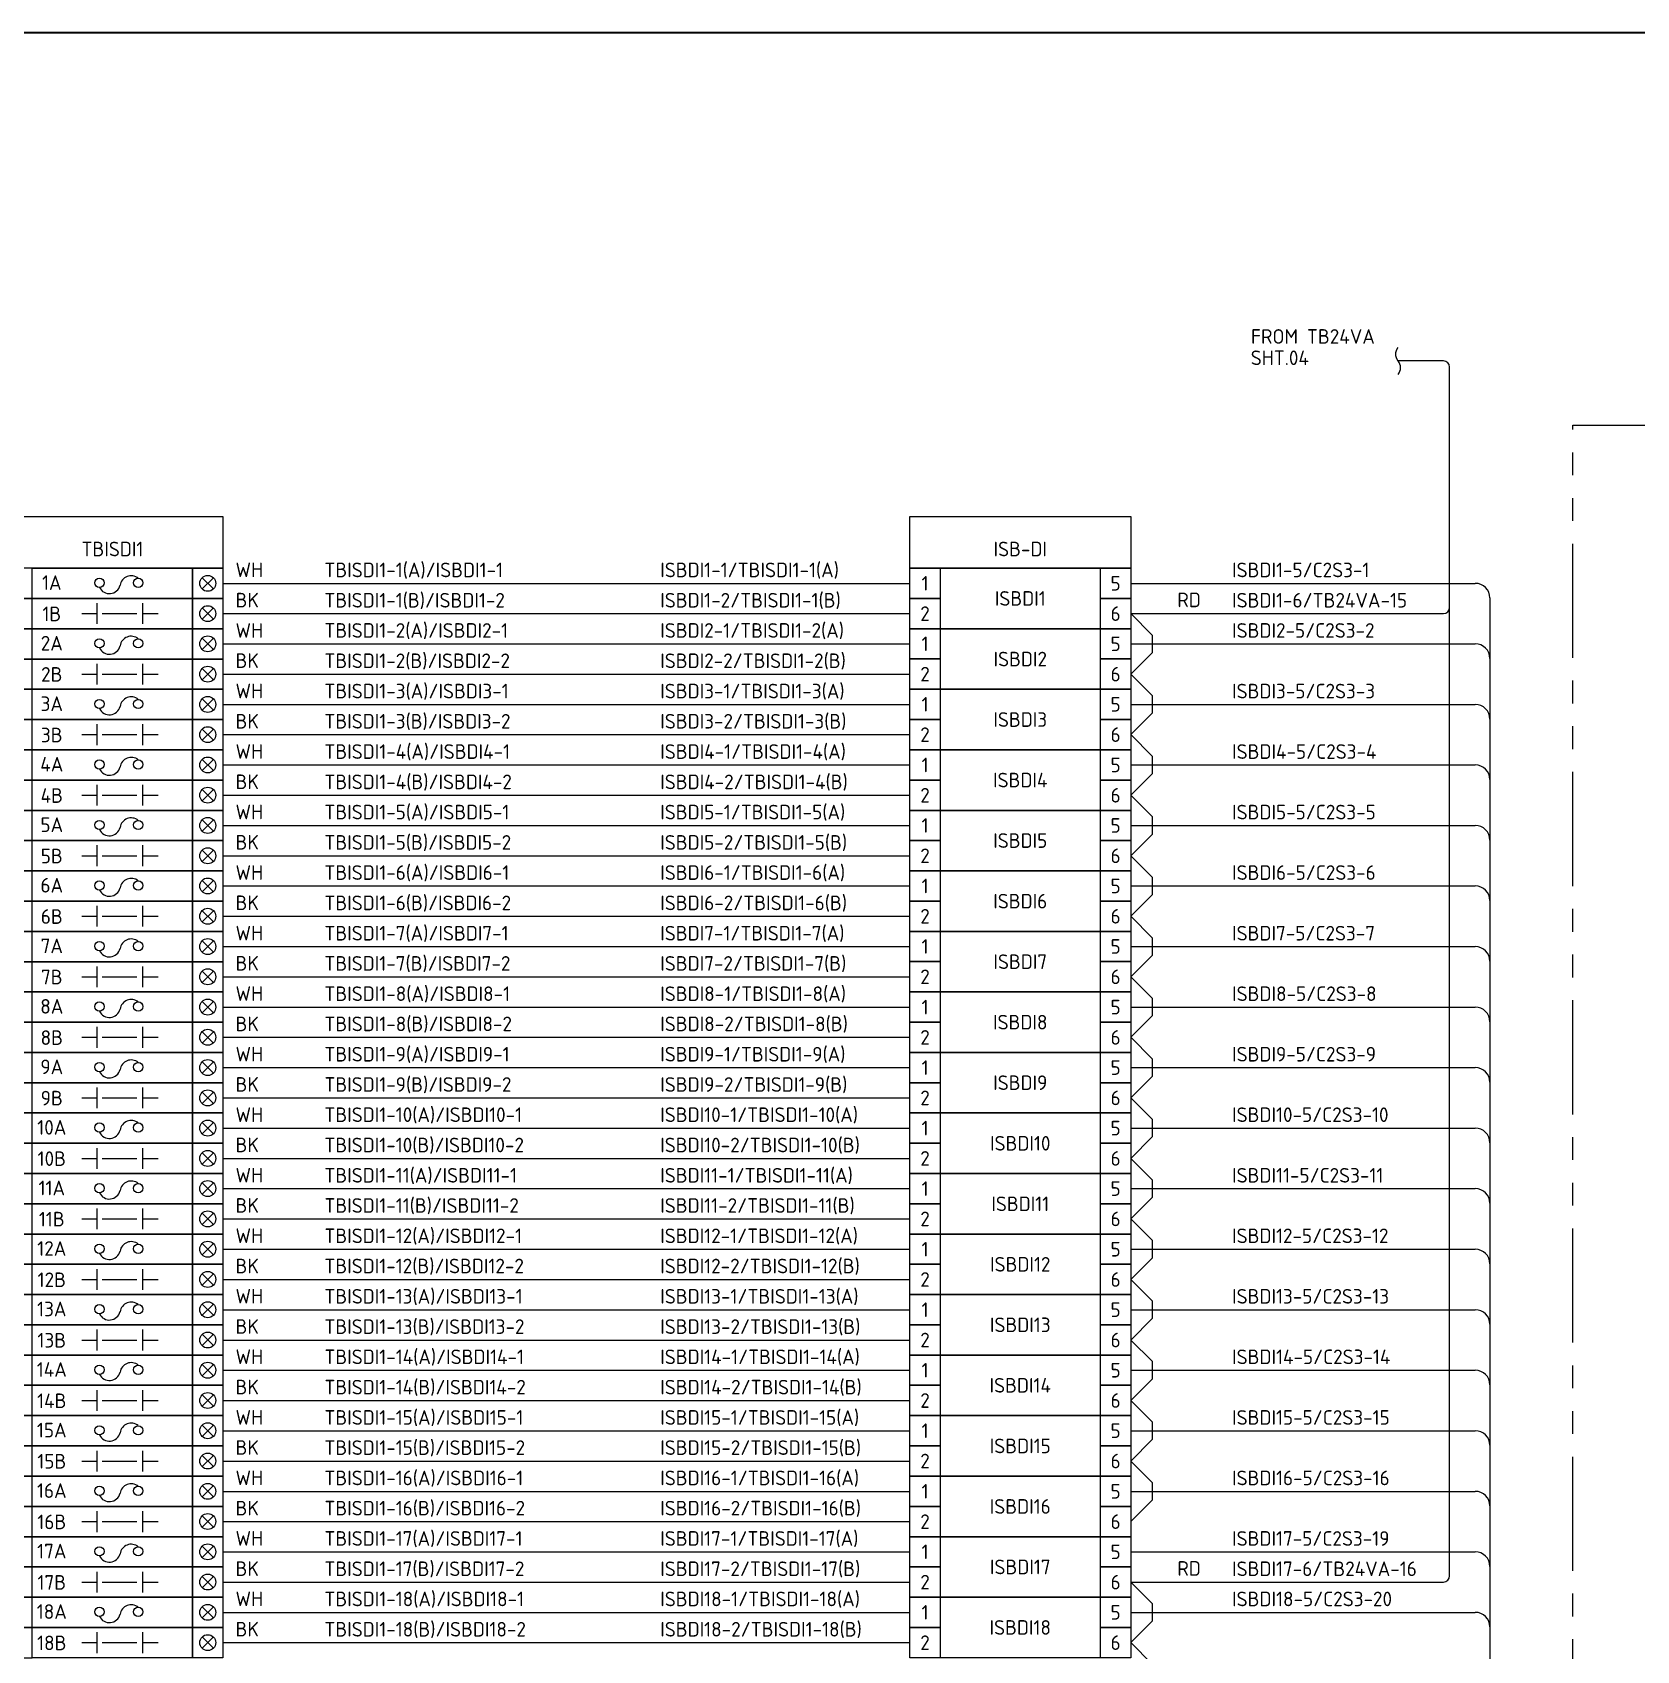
# Model space of a CAD drawing. Header units: inches. Extents: x 579627 to 667544, y 458630 to 507164.
# Drawn here: x 625004 to 626321, y 494915 to 496244 of the extents above; entities that cross this region are included whole.
import ezdxf
from ezdxf.enums import TextEntityAlignment as Align

# ---------------------------------------------------------------- set-up
doc = ezdxf.new("R2010")
doc.units = ezdxf.units.IN
doc.header["$MEASUREMENT"] = 0
doc.linetypes.add('PHANTOM2', pattern=[1.25, 0.625, -0.125, 0.125, -0.125, 0.125, -0.125])
for name, color, linetype in [('ASHADE', 7, 'Continuous'), ('HELPPOINT', 7, 'Continuous'), ('power', 7, 'Continuous')]:
    doc.layers.add(name, color=color, linetype=linetype)
doc.styles.add('HTX11', font='O8111901')
doc.styles.add('ISO3098B', font='ISO3098B.shx')

# ---------------------------------------------------------------- blocks, each defined once
blk = doc.blocks.new('TPA')
at = {"layer": 'HELPPOINT', "color": 4, "lineweight": 35}
blk.add_line((562706.8, 505019.3), (567131, 505019.3), dxfattribs=at)
blk.add_line((562706.8, 505019.3), (567131, 505019.3), dxfattribs=at)
at = {"style": 'HTX11'}
for tag, p in [('A', (566704.3, 502037.1)), ('B', (567038.2, 501963.3))]:
    blk.add_attdef(tag, text='', height=16.8, dxfattribs=at).set_placement(p, align=Align.MIDDLE_CENTER)
blk = doc.blocks.new('ISBDI')
at = {"color": 2}
for points in [[(616946.7, 495803.9), (616971.5, 495803.9), (616971.5, 495779.1), (616946.7, 495779.1)], [(616946.7, 495803.9), (617128, 495803.9), (617128, 495754.2), (616946.7, 495754.2)], [(617103.1, 495803.9), (617128, 495803.9), (617128, 495779.1), (617103.1, 495779.1)], [(616946.7, 495779.1), (616971.5, 495779.1), (616971.5, 495754.2), (616946.7, 495754.2)], [(617103.1, 495779.1), (617128, 495779.1), (617128, 495754.2), (617103.1, 495754.2)]]:
    blk.add_lwpolyline(points, close=True, dxfattribs=at)
at = {"color": 0, "style": 'ISO3098B'}
for s, p in [('1', (616959.1, 495791.5)), ('5', (617115.6, 495791.5)), ('2', (616959.1, 495766.6)), ('6', (617115.6, 495766.6))]:
    blk.add_text(s, height=12, dxfattribs=at).set_placement(p, align=Align.MIDDLE)

msp = doc.modelspace()

# ---------------------------------------------------------------- linework, layer by layer
at = {"color": 1}
for p, q in [((626162.8, 495974.2), (626125.5, 495974.2)), ((626167.8, 494976.1), (626167.8, 495969.2)), ((625143.1, 495796.1), (625152.3, 495786.9)), ((625152.3, 495796.1), (625143.1, 495786.9)), ((625905.8, 495766.6), (625923.4, 495749)), ((625905.8, 495766.6), (626162.8, 495766.6)), ((625143.1, 495746.4), (625152.3, 495737.1)), ((625152.3, 495746.4), (625143.1, 495737.1)), ((625923.4, 495749), (625923.4, 495734.5)), ((625905.8, 495716.9), (625923.4, 495734.5)), ((625905.8, 495716.9), (625923.4, 495699.3)), ((625143.1, 495696.7), (625152.3, 495687.4)), ((625152.3, 495696.7), (625143.1, 495687.4)), ((625923.4, 495699.3), (625923.4, 495684.8)), ((625905.8, 495667.2), (625923.4, 495684.8)), ((625905.8, 495667.2), (625923.4, 495649.6)), ((625143.1, 495646.9), (625152.3, 495637.7)), ((625152.3, 495646.9), (625143.1, 495637.7)), ((625923.4, 495649.6), (625923.4, 495635)), ((625905.8, 495617.5), (625923.4, 495635)), ((625905.8, 495617.5), (625923.4, 495599.9)), ((625923.4, 495599.9), (625923.4, 495585.3)), ((625143.1, 495597.2), (625152.3, 495588)), ((625152.3, 495597.2), (625143.1, 495588)), ((625905.8, 495567.7), (625923.4, 495585.3)), ((625905.8, 495567.7), (625923.4, 495550.2)), ((625143.1, 495547.5), (625152.3, 495538.2)), ((625152.3, 495547.5), (625143.1, 495538.2)), ((625923.4, 495550.2), (625923.4, 495535.6)), ((625905.8, 495518), (625923.4, 495535.6)), ((625905.8, 495518), (625923.4, 495500.4)), ((625143.1, 495497.8), (625152.3, 495488.5)), ((625152.3, 495497.8), (625143.1, 495488.5)), ((625923.4, 495500.4), (625923.4, 495485.9)), ((625905.8, 495468.3), (625923.4, 495485.9)), ((625905.8, 495468.3), (625923.4, 495450.7)), ((625143.1, 495448), (625152.3, 495438.8)), ((625152.3, 495448), (625143.1, 495438.8)), ((625923.4, 495450.7), (625923.4, 495436.1)), ((625905.8, 495418.6), (625923.4, 495436.1)), ((625905.8, 495418.6), (625923.4, 495401)), ((625923.4, 495401), (625923.4, 495386.4)), ((625143.1, 495398.3), (625152.3, 495389.1)), ((625152.3, 495398.3), (625143.1, 495389.1)), ((625905.8, 495368.8), (625923.4, 495386.4)), ((625905.8, 495368.8), (625923.4, 495351.3)), ((625143.1, 495348.6), (625152.3, 495339.4)), ((625152.3, 495348.6), (625143.1, 495339.4)), ((625923.4, 495351.3), (625923.4, 495336.7)), ((625905.8, 495319.1), (625923.4, 495336.7)), ((625905.8, 495319.1), (625923.4, 495301.5)), ((625143.1, 495298.9), (625152.3, 495289.6)), ((625152.3, 495298.9), (625143.1, 495289.6)), ((625923.4, 495301.5), (625923.4, 495287)), ((625905.8, 495269.4), (625923.4, 495287)), ((625905.8, 495269.4), (625923.4, 495251.8)), ((625143.1, 495249.2), (625152.3, 495239.9)), ((625152.3, 495249.2), (625143.1, 495239.9)), ((625923.4, 495251.8), (625923.4, 495237.2)), ((625905.8, 495219.7), (625923.4, 495237.2)), ((625905.8, 495219.7), (625923.4, 495202.1)), ((625923.4, 495202.1), (625923.4, 495187.5)), ((625143.1, 495199.4), (625152.3, 495190.2)), ((625152.3, 495199.4), (625143.1, 495190.2)), ((625905.8, 495169.9), (625923.4, 495187.5)), ((625905.8, 495169.9), (625923.4, 495152.4)), ((625143.1, 495149.7), (625152.3, 495140.5)), ((625152.3, 495149.7), (625143.1, 495140.5)), ((625923.4, 495152.4), (625923.4, 495137.8)), ((625905.8, 495120.2), (625923.4, 495137.8)), ((625905.8, 495120.2), (625923.4, 495102.6)), ((625143.1, 495100), (625152.3, 495090.7)), ((625152.3, 495100), (625143.1, 495090.7)), ((625923.4, 495102.6), (625923.4, 495088.1)), ((625905.8, 495070.5), (625923.4, 495088.1)), ((625923.4, 495088.1), (625923.4, 495088.1)), ((625905.8, 495070.5), (625923.4, 495052.9)), ((625143.1, 495050.3), (625152.3, 495041)), ((625152.3, 495050.3), (625143.1, 495041)), ((625923.4, 495052.9), (625923.4, 495038.4)), ((625905.8, 495020.8), (625923.4, 495038.4)), ((625923.4, 495038.4), (625923.4, 495038.4)), ((625143.1, 495000.5), (625152.3, 494991.3)), ((625152.3, 495000.5), (625143.1, 494991.3)), ((625905.8, 494971.1), (625923.4, 494953.5)), ((625905.8, 494971.1), (626162.8, 494971.1)), ((625143.1, 494950.8), (625152.3, 494941.6)), ((625152.3, 494950.8), (625143.1, 494941.6)), ((625923.4, 494953.5), (625923.4, 494938.9)), ((625905.8, 494921.3), (625923.4, 494938.9)), ((625905.8, 494921.3), (625923.4, 494903.7))]:
    msp.add_line(p, q, dxfattribs=at)
at = {"color": 4}
for p, q in [((625160.1, 495791.5), (625724.4, 495791.5)), ((625905.8, 495791.5), (626188.8, 495791.5)), ((626200.8, 495779.5), (626200.8, 494121)), ((625160.1, 495741.8), (625724.4, 495741.8)), ((625905.8, 495741.8), (626188.8, 495741.8)), ((625160.1, 495692), (625724.4, 495692)), ((625905.8, 495692), (626188.8, 495692)), ((625160.1, 495642.3), (625724.4, 495642.3)), ((625905.8, 495642.3), (626188.8, 495642.3)), ((625160.1, 495592.6), (625724.4, 495592.6)), ((625905.8, 495592.6), (626188.8, 495592.6)), ((625160.1, 495542.9), (625724.4, 495542.9)), ((625905.8, 495542.9), (626188.8, 495542.9)), ((625160.1, 495493.1), (625724.4, 495493.1)), ((625905.8, 495493.1), (626188.8, 495493.1)), ((625160.1, 495443.4), (625724.4, 495443.4)), ((625905.8, 495443.4), (626188.8, 495443.4)), ((625160.1, 495393.7), (625724.4, 495393.7)), ((625905.8, 495393.7), (626188.8, 495393.7)), ((625160.1, 495344), (625724.4, 495344)), ((625905.8, 495344), (626188.8, 495344)), ((625160.1, 495294.3), (625724.4, 495294.3)), ((625905.8, 495294.3), (626188.8, 495294.3)), ((625160.1, 495244.5), (625724.4, 495244.5)), ((625905.8, 495244.5), (626188.8, 495244.5)), ((625160.1, 495194.8), (625724.4, 495194.8)), ((625905.8, 495194.8), (626188.8, 495194.8)), ((625160.1, 495145.1), (625724.4, 495145.1)), ((625905.8, 495145.1), (626188.8, 495145.1)), ((625160.1, 495095.4), (625724.4, 495095.4)), ((625905.8, 495095.4), (626188.8, 495095.4)), ((625160.1, 495045.6), (625724.4, 495045.6)), ((625905.8, 495045.6), (626188.8, 495045.6)), ((625160.1, 494995.9), (625724.4, 494995.9)), ((625905.8, 494995.9), (626188.8, 494995.9)), ((625160.1, 494946.2), (625724.4, 494946.2)), ((625905.8, 494946.2), (626188.8, 494946.2))]:
    msp.add_line(p, q, dxfattribs=at)
at = {"color": 0, "lineweight": 9}
for p, q in [((625056.9, 495758.1), (625056.9, 495775.2)), ((625094.5, 495758.1), (625094.5, 495775.2)), ((625056.9, 495708.4), (625056.9, 495725.4)), ((625094.5, 495708.4), (625094.5, 495725.4)), ((625056.9, 495658.6), (625056.9, 495675.7)), ((625094.5, 495658.6), (625094.5, 495675.7)), ((625056.9, 495608.9), (625056.9, 495626)), ((625094.5, 495608.9), (625094.5, 495626)), ((625056.9, 495559.2), (625056.9, 495576.3)), ((625094.5, 495559.2), (625094.5, 495576.3)), ((625056.9, 495509.5), (625056.9, 495526.5)), ((625094.5, 495509.5), (625094.5, 495526.5)), ((625056.9, 495459.8), (625056.9, 495476.8)), ((625094.5, 495459.8), (625094.5, 495476.8)), ((625056.9, 495410), (625056.9, 495427.1)), ((625094.5, 495410), (625094.5, 495427.1)), ((625056.9, 495360.3), (625056.9, 495377.4)), ((625094.5, 495360.3), (625094.5, 495377.4)), ((625056.9, 495310.6), (625056.9, 495327.6)), ((625094.5, 495310.6), (625094.5, 495327.6)), ((625056.9, 495260.9), (625056.9, 495277.9)), ((625094.5, 495260.9), (625094.5, 495277.9)), ((625056.9, 495211.1), (625056.9, 495228.2)), ((625094.5, 495211.1), (625094.5, 495228.2)), ((625056.9, 495161.4), (625056.9, 495178.5)), ((625094.5, 495161.4), (625094.5, 495178.5)), ((625056.9, 495111.7), (625056.9, 495128.8)), ((625094.5, 495111.7), (625094.5, 495128.8)), ((625056.9, 495062), (625056.9, 495079)), ((625094.5, 495062), (625094.5, 495079)), ((625056.9, 495012.2), (625056.9, 495029.3)), ((625094.5, 495012.2), (625094.5, 495029.3)), ((625056.9, 494962.5), (625056.9, 494979.6)), ((625094.5, 494962.5), (625094.5, 494979.6)), ((625056.9, 494912.8), (625056.9, 494929.9)), ((625094.5, 494912.8), (625094.5, 494929.9))]:
    msp.add_line(p, q, dxfattribs=at)
at = {"color": 0}
for p, q in [((625044.4, 495766.6), (625056.9, 495766.6)), ((625060.9, 495766.6), (625089.5, 495766.6)), ((625094.5, 495766.6), (625107, 495766.6)), ((625143.1, 495771.3), (625152.3, 495762)), ((625152.3, 495771.3), (625143.1, 495762)), ((625160.1, 495766.6), (625724.4, 495766.6)), ((625143.1, 495721.5), (625152.3, 495712.3)), ((625152.3, 495721.5), (625143.1, 495712.3)), ((625044.4, 495716.9), (625056.9, 495716.9)), ((625060.9, 495716.9), (625089.5, 495716.9)), ((625094.5, 495716.9), (625107, 495716.9)), ((625160.1, 495716.9), (625724.4, 495716.9)), ((625044.4, 495667.2), (625056.9, 495667.2)), ((625060.9, 495667.2), (625089.5, 495667.2)), ((625094.5, 495667.2), (625107, 495667.2)), ((625143.1, 495671.8), (625152.3, 495662.6)), ((625152.3, 495671.8), (625143.1, 495662.6)), ((625160.1, 495667.2), (625724.4, 495667.2)), ((625044.4, 495617.5), (625056.9, 495617.5)), ((625060.9, 495617.5), (625089.5, 495617.5)), ((625094.5, 495617.5), (625107, 495617.5)), ((625143.1, 495622.1), (625152.3, 495612.8)), ((625152.3, 495622.1), (625143.1, 495612.8)), ((625160.1, 495617.5), (625724.4, 495617.5)), ((625143.1, 495572.4), (625152.3, 495563.1)), ((625152.3, 495572.4), (625143.1, 495563.1)), ((625044.4, 495567.7), (625056.9, 495567.7)), ((625060.9, 495567.7), (625089.5, 495567.7)), ((625094.5, 495567.7), (625107, 495567.7)), ((625160.1, 495567.7), (625724.4, 495567.7)), ((625143.1, 495522.6), (625152.3, 495513.4)), ((625152.3, 495522.6), (625143.1, 495513.4)), ((625044.4, 495518), (625056.9, 495518)), ((625060.9, 495518), (625089.5, 495518)), ((625094.5, 495518), (625107, 495518)), ((625160.1, 495518), (625724.4, 495518)), ((625044.4, 495468.3), (625056.9, 495468.3)), ((625060.9, 495468.3), (625089.5, 495468.3)), ((625094.5, 495468.3), (625107, 495468.3)), ((625143.1, 495472.9), (625152.3, 495463.7)), ((625152.3, 495472.9), (625143.1, 495463.7)), ((625160.1, 495468.3), (625724.4, 495468.3)), ((625044.4, 495418.6), (625056.9, 495418.6)), ((625060.9, 495418.6), (625089.5, 495418.6)), ((625094.5, 495418.6), (625107, 495418.6)), ((625143.1, 495423.2), (625152.3, 495413.9)), ((625152.3, 495423.2), (625143.1, 495413.9)), ((625160.1, 495418.6), (625724.4, 495418.6)), ((625143.1, 495373.5), (625152.3, 495364.2)), ((625152.3, 495373.5), (625143.1, 495364.2)), ((625044.4, 495368.8), (625056.9, 495368.8)), ((625060.9, 495368.8), (625089.5, 495368.8)), ((625094.5, 495368.8), (625107, 495368.8)), ((625160.1, 495368.8), (625724.4, 495368.8)), ((625143.1, 495323.7), (625152.3, 495314.5)), ((625152.3, 495323.7), (625143.1, 495314.5)), ((625044.4, 495319.1), (625056.9, 495319.1)), ((625060.9, 495319.1), (625089.5, 495319.1)), ((625094.5, 495319.1), (625107, 495319.1)), ((625160.1, 495319.1), (625724.4, 495319.1)), ((625044.4, 495269.4), (625056.9, 495269.4)), ((625060.9, 495269.4), (625089.5, 495269.4)), ((625094.5, 495269.4), (625107, 495269.4)), ((625143.1, 495274), (625152.3, 495264.8)), ((625152.3, 495274), (625143.1, 495264.8)), ((625160.1, 495269.4), (625724.4, 495269.4)), ((625044.4, 495219.7), (625056.9, 495219.7)), ((625060.9, 495219.7), (625089.5, 495219.7)), ((625094.5, 495219.7), (625107, 495219.7)), ((625143.1, 495224.3), (625152.3, 495215)), ((625152.3, 495224.3), (625143.1, 495215)), ((625160.1, 495219.7), (625724.4, 495219.7)), ((625143.1, 495174.6), (625152.3, 495165.3)), ((625152.3, 495174.6), (625143.1, 495165.3)), ((625044.4, 495169.9), (625056.9, 495169.9)), ((625060.9, 495169.9), (625089.5, 495169.9)), ((625094.5, 495169.9), (625107, 495169.9)), ((625160.1, 495169.9), (625724.4, 495169.9)), ((625044.4, 495120.2), (625056.9, 495120.2)), ((625060.9, 495120.2), (625089.5, 495120.2)), ((625094.5, 495120.2), (625107, 495120.2)), ((625143.1, 495124.8), (625152.3, 495115.6)), ((625152.3, 495124.8), (625143.1, 495115.6)), ((625160.1, 495120.2), (625724.4, 495120.2)), ((625044.4, 495070.5), (625056.9, 495070.5)), ((625060.9, 495070.5), (625089.5, 495070.5)), ((625094.5, 495070.5), (625107, 495070.5)), ((625143.1, 495075.1), (625152.3, 495065.9)), ((625152.3, 495075.1), (625143.1, 495065.9)), ((625160.1, 495070.5), (625724.4, 495070.5)), ((625044.4, 495020.8), (625056.9, 495020.8)), ((625060.9, 495020.8), (625089.5, 495020.8)), ((625094.5, 495020.8), (625107, 495020.8)), ((625143.1, 495025.4), (625152.3, 495016.1)), ((625152.3, 495025.4), (625143.1, 495016.1)), ((625160.1, 495020.8), (625724.4, 495020.8)), ((625143.1, 494975.7), (625152.3, 494966.4)), ((625152.3, 494975.7), (625143.1, 494966.4)), ((625044.4, 494971.1), (625056.9, 494971.1)), ((625060.9, 494971.1), (625089.5, 494971.1)), ((625094.5, 494971.1), (625107, 494971.1)), ((625160.1, 494971.1), (625724.4, 494971.1)), ((625044.4, 494921.3), (625056.9, 494921.3)), ((625060.9, 494921.3), (625089.5, 494921.3)), ((625094.5, 494921.3), (625107, 494921.3)), ((625143.1, 494926), (625152.3, 494916.7)), ((625152.3, 494926), (625143.1, 494916.7)), ((625160.1, 494921.3), (625724.4, 494921.3))]:
    msp.add_line(p, q, dxfattribs=at)
at = {"color": 1}
msp.add_lwpolyline([(626125.5, 495963.1, 0.351), (626125.5, 495974.2, -0.351), (626125.5, 495985.3, 2.081666)], format="xyb", dxfattribs=at)
at = {"color": 4}
for points in [[(624978.8, 495846.4), (625160.1, 495846.4), (625160.1, 495803.9), (624978.8, 495803.9)], [(625724.4, 495846.4), (625905.8, 495846.4), (625905.8, 495803.9), (625724.4, 495803.9)]]:
    msp.add_lwpolyline(points, close=True, dxfattribs=at)
at = {"color": 0, "const_width": 0.3}
for points in [[(624978.8, 495803.9), (625160.1, 495803.9), (625160.1, 495754.2), (624978.8, 495754.2), (624978.8, 495803.9)], [(624978.8, 495754.2), (625160.1, 495754.2), (625160.1, 495704.5), (624978.8, 495704.5), (624978.8, 495754.2)], [(624978.8, 495704.5), (625160.1, 495704.5), (625160.1, 495654.7), (624978.8, 495654.7), (624978.8, 495704.5)], [(624978.8, 495654.7), (625160.1, 495654.7), (625160.1, 495605), (624978.8, 495605), (624978.8, 495654.7)], [(624978.8, 495605), (625160.1, 495605), (625160.1, 495555.3), (624978.8, 495555.3), (624978.8, 495605)], [(624978.8, 495555.3), (625160.1, 495555.3), (625160.1, 495505.6), (624978.8, 495505.6), (624978.8, 495555.3)], [(624978.8, 495505.6), (625160.1, 495505.6), (625160.1, 495455.9), (624978.8, 495455.9), (624978.8, 495505.6)], [(624978.8, 495455.9), (625160.1, 495455.9), (625160.1, 495406.1), (624978.8, 495406.1), (624978.8, 495455.9)], [(624978.8, 495406.1), (625160.1, 495406.1), (625160.1, 495356.4), (624978.8, 495356.4), (624978.8, 495406.1)], [(624978.8, 495356.4), (625160.1, 495356.4), (625160.1, 495306.7), (624978.8, 495306.7), (624978.8, 495356.4)], [(624978.8, 495306.7), (625160.1, 495306.7), (625160.1, 495257), (624978.8, 495257), (624978.8, 495306.7)], [(624978.8, 495257), (625160.1, 495257), (625160.1, 495207.2), (624978.8, 495207.2), (624978.8, 495257)], [(624978.8, 495207.2), (625160.1, 495207.2), (625160.1, 495157.5), (624978.8, 495157.5), (624978.8, 495207.2)], [(624978.8, 495157.5), (625160.1, 495157.5), (625160.1, 495107.8), (624978.8, 495107.8), (624978.8, 495157.5)], [(624978.8, 495107.8), (625160.1, 495107.8), (625160.1, 495058.1), (624978.8, 495058.1), (624978.8, 495107.8)], [(624978.8, 495058.1), (625160.1, 495058.1), (625160.1, 495008.3), (624978.8, 495008.3), (624978.8, 495058.1)], [(624978.8, 495008.3), (625160.1, 495008.3), (625160.1, 494958.6), (624978.8, 494958.6), (624978.8, 495008.3)], [(624978.8, 494958.6), (625160.1, 494958.6), (625160.1, 494908.9), (624978.8, 494908.9), (624978.8, 494958.6)]]:
    msp.add_lwpolyline(points, dxfattribs=at)
at = {"color": 1}
for points in [[(625003.6, 495803.9), (624978.8, 495803.9), (624978.8, 495779.1), (625003.6, 495779.1)], [(625003.6, 495803.9), (625135.2, 495803.9), (625135.2, 495779.1), (625003.6, 495779.1)], [(625135.2, 495803.9), (625160.1, 495803.9), (625160.1, 495779.1), (625135.2, 495779.1)], [(625003.6, 495754.2), (624978.8, 495754.2), (624978.8, 495729.3), (625003.6, 495729.3)], [(625003.6, 495754.2), (625135.2, 495754.2), (625135.2, 495729.3), (625003.6, 495729.3)], [(625135.2, 495754.2), (625160.1, 495754.2), (625160.1, 495729.3), (625135.2, 495729.3)], [(625003.6, 495704.5), (624978.8, 495704.5), (624978.8, 495679.6), (625003.6, 495679.6)], [(625003.6, 495704.5), (625135.2, 495704.5), (625135.2, 495679.6), (625003.6, 495679.6)], [(625135.2, 495704.5), (625160.1, 495704.5), (625160.1, 495679.6), (625135.2, 495679.6)], [(625003.6, 495654.7), (624978.8, 495654.7), (624978.8, 495629.9), (625003.6, 495629.9)], [(625003.6, 495654.7), (625135.2, 495654.7), (625135.2, 495629.9), (625003.6, 495629.9)], [(625135.2, 495654.7), (625160.1, 495654.7), (625160.1, 495629.9), (625135.2, 495629.9)], [(625003.6, 495605), (624978.8, 495605), (624978.8, 495580.2), (625003.6, 495580.2)], [(625003.6, 495605), (625135.2, 495605), (625135.2, 495580.2), (625003.6, 495580.2)], [(625135.2, 495605), (625160.1, 495605), (625160.1, 495580.2), (625135.2, 495580.2)], [(625003.6, 495555.3), (624978.8, 495555.3), (624978.8, 495530.4), (625003.6, 495530.4)], [(625003.6, 495555.3), (625135.2, 495555.3), (625135.2, 495530.4), (625003.6, 495530.4)], [(625135.2, 495555.3), (625160.1, 495555.3), (625160.1, 495530.4), (625135.2, 495530.4)], [(625003.6, 495505.6), (624978.8, 495505.6), (624978.8, 495480.7), (625003.6, 495480.7)], [(625003.6, 495505.6), (625135.2, 495505.6), (625135.2, 495480.7), (625003.6, 495480.7)], [(625135.2, 495505.6), (625160.1, 495505.6), (625160.1, 495480.7), (625135.2, 495480.7)], [(625003.6, 495455.9), (624978.8, 495455.9), (624978.8, 495431), (625003.6, 495431)], [(625003.6, 495455.9), (625135.2, 495455.9), (625135.2, 495431), (625003.6, 495431)], [(625135.2, 495455.9), (625160.1, 495455.9), (625160.1, 495431), (625135.2, 495431)], [(625003.6, 495406.1), (624978.8, 495406.1), (624978.8, 495381.3), (625003.6, 495381.3)], [(625003.6, 495406.1), (625135.2, 495406.1), (625135.2, 495381.3), (625003.6, 495381.3)], [(625135.2, 495406.1), (625160.1, 495406.1), (625160.1, 495381.3), (625135.2, 495381.3)], [(625003.6, 495356.4), (624978.8, 495356.4), (624978.8, 495331.5), (625003.6, 495331.5)], [(625003.6, 495356.4), (625135.2, 495356.4), (625135.2, 495331.5), (625003.6, 495331.5)], [(625135.2, 495356.4), (625160.1, 495356.4), (625160.1, 495331.5), (625135.2, 495331.5)], [(625003.6, 495306.7), (624978.8, 495306.7), (624978.8, 495281.8), (625003.6, 495281.8)], [(625003.6, 495306.7), (625135.2, 495306.7), (625135.2, 495281.8), (625003.6, 495281.8)], [(625135.2, 495306.7), (625160.1, 495306.7), (625160.1, 495281.8), (625135.2, 495281.8)], [(625003.6, 495257), (624978.8, 495257), (624978.8, 495232.1), (625003.6, 495232.1)], [(625003.6, 495257), (625135.2, 495257), (625135.2, 495232.1), (625003.6, 495232.1)], [(625135.2, 495257), (625160.1, 495257), (625160.1, 495232.1), (625135.2, 495232.1)], [(625003.6, 495207.2), (624978.8, 495207.2), (624978.8, 495182.4), (625003.6, 495182.4)], [(625003.6, 495207.2), (625135.2, 495207.2), (625135.2, 495182.4), (625003.6, 495182.4)], [(625135.2, 495207.2), (625160.1, 495207.2), (625160.1, 495182.4), (625135.2, 495182.4)], [(625003.6, 495157.5), (624978.8, 495157.5), (624978.8, 495132.7), (625003.6, 495132.7)], [(625003.6, 495157.5), (625135.2, 495157.5), (625135.2, 495132.7), (625003.6, 495132.7)], [(625135.2, 495157.5), (625160.1, 495157.5), (625160.1, 495132.7), (625135.2, 495132.7)], [(625003.6, 495107.8), (624978.8, 495107.8), (624978.8, 495082.9), (625003.6, 495082.9)], [(625003.6, 495107.8), (625135.2, 495107.8), (625135.2, 495082.9), (625003.6, 495082.9)], [(625135.2, 495107.8), (625160.1, 495107.8), (625160.1, 495082.9), (625135.2, 495082.9)], [(625003.6, 495058.1), (624978.8, 495058.1), (624978.8, 495033.2), (625003.6, 495033.2)], [(625003.6, 495058.1), (625135.2, 495058.1), (625135.2, 495033.2), (625003.6, 495033.2)], [(625135.2, 495058.1), (625160.1, 495058.1), (625160.1, 495033.2), (625135.2, 495033.2)], [(625003.6, 495008.3), (624978.8, 495008.3), (624978.8, 494983.5), (625003.6, 494983.5)], [(625003.6, 495008.3), (625135.2, 495008.3), (625135.2, 494983.5), (625003.6, 494983.5)], [(625135.2, 495008.3), (625160.1, 495008.3), (625160.1, 494983.5), (625135.2, 494983.5)], [(625003.6, 494958.6), (624978.8, 494958.6), (624978.8, 494933.8), (625003.6, 494933.8)], [(625003.6, 494958.6), (625135.2, 494958.6), (625135.2, 494933.8), (625003.6, 494933.8)], [(625135.2, 494958.6), (625160.1, 494958.6), (625160.1, 494933.8), (625135.2, 494933.8)]]:
    msp.add_lwpolyline(points, close=True, dxfattribs=at)
at = {"color": 0}
for points in [[(625003.6, 495779.1), (624978.8, 495779.1), (624978.8, 495754.2), (625003.6, 495754.2)], [(625003.6, 495779.1), (625135.2, 495779.1), (625135.2, 495754.2), (625003.6, 495754.2)], [(625135.2, 495779.1), (625160.1, 495779.1), (625160.1, 495754.2), (625135.2, 495754.2)], [(625003.6, 495729.3), (624978.8, 495729.3), (624978.8, 495704.5), (625003.6, 495704.5)], [(625003.6, 495729.3), (625135.2, 495729.3), (625135.2, 495704.5), (625003.6, 495704.5)], [(625135.2, 495729.3), (625160.1, 495729.3), (625160.1, 495704.5), (625135.2, 495704.5)], [(625003.6, 495679.6), (624978.8, 495679.6), (624978.8, 495654.7), (625003.6, 495654.7)], [(625003.6, 495679.6), (625135.2, 495679.6), (625135.2, 495654.7), (625003.6, 495654.7)], [(625135.2, 495679.6), (625160.1, 495679.6), (625160.1, 495654.7), (625135.2, 495654.7)], [(625003.6, 495629.9), (624978.8, 495629.9), (624978.8, 495605), (625003.6, 495605)], [(625003.6, 495629.9), (625135.2, 495629.9), (625135.2, 495605), (625003.6, 495605)], [(625135.2, 495629.9), (625160.1, 495629.9), (625160.1, 495605), (625135.2, 495605)], [(625003.6, 495580.2), (624978.8, 495580.2), (624978.8, 495555.3), (625003.6, 495555.3)], [(625003.6, 495580.2), (625135.2, 495580.2), (625135.2, 495555.3), (625003.6, 495555.3)], [(625135.2, 495580.2), (625160.1, 495580.2), (625160.1, 495555.3), (625135.2, 495555.3)], [(625003.6, 495530.4), (624978.8, 495530.4), (624978.8, 495505.6), (625003.6, 495505.6)], [(625003.6, 495530.4), (625135.2, 495530.4), (625135.2, 495505.6), (625003.6, 495505.6)], [(625135.2, 495530.4), (625160.1, 495530.4), (625160.1, 495505.6), (625135.2, 495505.6)], [(625003.6, 495480.7), (624978.8, 495480.7), (624978.8, 495455.9), (625003.6, 495455.9)], [(625003.6, 495480.7), (625135.2, 495480.7), (625135.2, 495455.9), (625003.6, 495455.9)], [(625135.2, 495480.7), (625160.1, 495480.7), (625160.1, 495455.9), (625135.2, 495455.9)], [(625003.6, 495431), (624978.8, 495431), (624978.8, 495406.1), (625003.6, 495406.1)], [(625003.6, 495431), (625135.2, 495431), (625135.2, 495406.1), (625003.6, 495406.1)], [(625135.2, 495431), (625160.1, 495431), (625160.1, 495406.1), (625135.2, 495406.1)], [(625003.6, 495381.3), (624978.8, 495381.3), (624978.8, 495356.4), (625003.6, 495356.4)], [(625003.6, 495381.3), (625135.2, 495381.3), (625135.2, 495356.4), (625003.6, 495356.4)], [(625135.2, 495381.3), (625160.1, 495381.3), (625160.1, 495356.4), (625135.2, 495356.4)], [(625003.6, 495331.5), (624978.8, 495331.5), (624978.8, 495306.7), (625003.6, 495306.7)], [(625003.6, 495331.5), (625135.2, 495331.5), (625135.2, 495306.7), (625003.6, 495306.7)], [(625135.2, 495331.5), (625160.1, 495331.5), (625160.1, 495306.7), (625135.2, 495306.7)], [(625003.6, 495281.8), (624978.8, 495281.8), (624978.8, 495257), (625003.6, 495257)], [(625003.6, 495281.8), (625135.2, 495281.8), (625135.2, 495257), (625003.6, 495257)], [(625135.2, 495281.8), (625160.1, 495281.8), (625160.1, 495257), (625135.2, 495257)], [(625003.6, 495232.1), (624978.8, 495232.1), (624978.8, 495207.2), (625003.6, 495207.2)], [(625003.6, 495232.1), (625135.2, 495232.1), (625135.2, 495207.2), (625003.6, 495207.2)], [(625135.2, 495232.1), (625160.1, 495232.1), (625160.1, 495207.2), (625135.2, 495207.2)], [(625003.6, 495182.4), (624978.8, 495182.4), (624978.8, 495157.5), (625003.6, 495157.5)], [(625003.6, 495182.4), (625135.2, 495182.4), (625135.2, 495157.5), (625003.6, 495157.5)], [(625135.2, 495182.4), (625160.1, 495182.4), (625160.1, 495157.5), (625135.2, 495157.5)], [(625003.6, 495132.7), (624978.8, 495132.7), (624978.8, 495107.8), (625003.6, 495107.8)], [(625003.6, 495132.7), (625135.2, 495132.7), (625135.2, 495107.8), (625003.6, 495107.8)], [(625135.2, 495132.7), (625160.1, 495132.7), (625160.1, 495107.8), (625135.2, 495107.8)], [(625003.6, 495082.9), (624978.8, 495082.9), (624978.8, 495058.1), (625003.6, 495058.1)], [(625003.6, 495082.9), (625135.2, 495082.9), (625135.2, 495058.1), (625003.6, 495058.1)], [(625135.2, 495082.9), (625160.1, 495082.9), (625160.1, 495058.1), (625135.2, 495058.1)], [(625003.6, 495033.2), (624978.8, 495033.2), (624978.8, 495008.3), (625003.6, 495008.3)], [(625003.6, 495033.2), (625135.2, 495033.2), (625135.2, 495008.3), (625003.6, 495008.3)], [(625135.2, 495033.2), (625160.1, 495033.2), (625160.1, 495008.3), (625135.2, 495008.3)], [(625003.6, 494983.5), (624978.8, 494983.5), (624978.8, 494958.6), (625003.6, 494958.6)], [(625003.6, 494983.5), (625135.2, 494983.5), (625135.2, 494958.6), (625003.6, 494958.6)], [(625135.2, 494983.5), (625160.1, 494983.5), (625160.1, 494958.6), (625135.2, 494958.6)], [(625003.6, 494933.8), (624978.8, 494933.8), (624978.8, 494908.9), (625003.6, 494908.9)], [(625003.6, 494933.8), (625135.2, 494933.8), (625135.2, 494908.9), (625003.6, 494908.9)], [(625135.2, 494933.8), (625160.1, 494933.8), (625160.1, 494908.9), (625135.2, 494908.9)]]:
    msp.add_lwpolyline(points, close=True, dxfattribs=at)
at = {"color": 1}
for centre in [(625147.7, 495791.5), (625147.7, 495741.8), (625147.7, 495692), (625147.7, 495642.3), (625147.7, 495592.6), (625147.7, 495542.9), (625147.7, 495493.1), (625147.7, 495443.4), (625147.7, 495393.7), (625147.7, 495344), (625147.7, 495294.3), (625147.7, 495244.5), (625147.7, 495194.8), (625147.7, 495145.1), (625147.7, 495095.4), (625147.7, 495045.6), (625147.7, 494995.9), (625147.7, 494946.2)]:
    msp.add_circle(centre, 6.54, dxfattribs=at)
at = {"color": 0}
for centre in [(625147.7, 495766.6), (625147.7, 495716.9), (625147.7, 495667.2), (625147.7, 495617.5), (625147.7, 495567.7), (625147.7, 495518), (625147.7, 495468.3), (625147.7, 495418.6), (625147.7, 495368.8), (625147.7, 495319.1), (625147.7, 495269.4), (625147.7, 495219.7), (625147.7, 495169.9), (625147.7, 495120.2), (625147.7, 495070.5), (625147.7, 495020.8), (625147.7, 494971.1), (625147.7, 494921.3)]:
    msp.add_circle(centre, 6.54, dxfattribs=at)
at = {"color": 1}
for centre, start, end in [((626162.8, 495969.2), 0, 90), ((626162.8, 495771.6), 270, 0), ((626162.8, 494976.1), 270, 0)]:
    msp.add_arc(centre, 5, start, end, dxfattribs=at)
at = {"color": 4}
for centre in [(626188.8, 495779.5), (626188.8, 495729.8), (626188.8, 495680), (626188.8, 495630.3), (626188.8, 495580.6), (626188.8, 495530.9), (626188.8, 495481.1), (626188.8, 495431.4), (626188.8, 495381.7), (626188.8, 495332), (626188.8, 495282.3), (626188.8, 495232.5), (626188.8, 495182.8), (626188.8, 495133.1), (626188.8, 495083.4), (626188.8, 495033.6), (626188.8, 494983.9), (626188.8, 494934.2)]:
    msp.add_arc(centre, 12, 0, 90, dxfattribs=at)
at = {"layer": 'ASHADE', "color": 2, "linetype": 'PHANTOM2', "ltscale": 150}
for p, q in [((626268.9, 494605.3), (626268.9, 495921.4)), ((626268.9, 495921.4), (627454.5, 495921.4))]:
    msp.add_line(p, q, dxfattribs=at)
at = {"layer": 'power', "color": 1}
for centre in [(625058.7, 495791.9), (625090.6, 495791.9), (625058.7, 495742.2), (625090.6, 495742.2), (625058.7, 495692.4), (625090.6, 495692.4), (625058.7, 495642.7), (625090.6, 495642.7), (625058.7, 495593), (625090.6, 495593), (625058.7, 495543.3), (625090.6, 495543.3), (625058.7, 495493.5), (625090.6, 495493.5), (625058.7, 495443.8), (625090.6, 495443.8), (625058.7, 495394.1), (625090.6, 495394.1), (625058.7, 495344.4), (625090.6, 495344.4), (625058.7, 495294.6), (625090.6, 495294.6), (625058.7, 495244.9), (625090.6, 495244.9), (625058.7, 495195.2), (625090.6, 495195.2), (625058.7, 495145.5), (625090.6, 495145.5), (625058.7, 495095.7), (625090.6, 495095.7), (625058.7, 495046), (625090.6, 495046), (625058.7, 494996.3), (625090.6, 494996.3), (625058.7, 494946.6), (625090.6, 494946.6)]:
    msp.add_circle(centre, 3.81, dxfattribs=at)
for centre, radius, start, end in [((625066.9, 495792.1), 9.07, 206.1634, 346.0383), ((625084.8, 495788.5), 9.24, 51.1309, 171.3254), ((625084.8, 495738.8), 9.24, 51.1309, 171.3254), ((625066.9, 495742.3), 9.07, 206.1634, 346.0383), ((625084.8, 495689), 9.24, 51.1309, 171.3254), ((625066.9, 495692.6), 9.07, 206.1634, 346.0383), ((625066.9, 495642.9), 9.07, 206.1634, 346.0383), ((625084.8, 495639.3), 9.24, 51.1309, 171.3254), ((625084.8, 495589.6), 9.24, 51.1309, 171.3254), ((625066.9, 495593.2), 9.07, 206.1634, 346.0383), ((625084.8, 495539.9), 9.24, 51.1309, 171.3254), ((625066.9, 495543.5), 9.07, 206.1634, 346.0383), ((625084.8, 495490.1), 9.24, 51.1309, 171.3254), ((625066.9, 495493.7), 9.07, 206.1634, 346.0383), ((625066.9, 495444), 9.07, 206.1634, 346.0383), ((625084.8, 495440.4), 9.24, 51.1309, 171.3254), ((625084.8, 495390.7), 9.24, 51.1309, 171.3254), ((625066.9, 495394.3), 9.07, 206.1634, 346.0383), ((625084.8, 495341), 9.24, 51.1309, 171.3254), ((625066.9, 495344.6), 9.07, 206.1634, 346.0383), ((625084.8, 495291.3), 9.24, 51.1309, 171.3254), ((625066.9, 495294.8), 9.07, 206.1634, 346.0383), ((625066.9, 495245.1), 9.07, 206.1634, 346.0383), ((625084.8, 495241.5), 9.24, 51.1309, 171.3254), ((625084.8, 495191.8), 9.24, 51.1309, 171.3254), ((625066.9, 495195.4), 9.07, 206.1634, 346.0383), ((625084.8, 495142.1), 9.24, 51.1309, 171.3254), ((625066.9, 495145.7), 9.07, 206.1634, 346.0383), ((625066.9, 495095.9), 9.07, 206.1634, 346.0383), ((625084.8, 495092.4), 9.24, 51.1309, 171.3254), ((625066.9, 495046.2), 9.07, 206.1634, 346.0383), ((625084.8, 495042.6), 9.24, 51.1309, 171.3254), ((625084.8, 494992.9), 9.24, 51.1309, 171.3254), ((625066.9, 494996.5), 9.07, 206.1634, 346.0383), ((625084.8, 494943.2), 9.24, 51.1309, 171.3254), ((625066.9, 494946.8), 9.07, 206.1634, 346.0383)]:
    msp.add_arc(centre, radius, start, end, dxfattribs=at)

# ---------------------------------------------------------------- block references
at = {"xscale": 0.8800000000046566, "yscale": 0.8800000000046566, "zscale": 0.8800000000000001}
msp.add_blockref('TPA', (128557.9, 51827.1), dxfattribs=at)
at = {"color": 0}
for p in [(8777.8, 0), (8777.8, -49.7), (8777.8, -99.4), (8777.8, -149.2), (8777.8, -198.9), (8777.8, -248.6), (8777.8, -298.3), (8777.8, -348.1), (8777.8, -397.8), (8777.8, -447.5), (8777.8, -497.2), (8777.8, -547), (8777.8, -596.7), (8777.8, -646.4), (8777.8, -696.1), (8777.8, -745.9), (8777.8, -795.6), (8777.8, -845.3)]:
    msp.add_blockref('ISBDI', p, dxfattribs=at)

# ---------------------------------------------------------------- texts
at = {"color": 1, "style": 'ISO3098B'}
for s, p in [('FROM TB24VA', (626004.6, 495988.3)), ('SHT.04', (626004.4, 495970.8)), ('RD', (625944.1, 495771.9)), ('ISBDI1-6/TB24VA-15', (625989.1, 495771.6)), ('RD', (625944.1, 494976.3)), ('ISBDI17-6/TB24VA-16', (625989.1, 494976))]:
    msp.add_text(s, height=12, dxfattribs=at).set_placement(p)
at = {"color": 4, "style": 'ISO3098B'}
for s, p in [('TBISDI1', (625069.4, 495819.7)), ('ISB-DI', (625815.1, 495819.7))]:
    msp.add_text(s, height=12, dxfattribs=at).set_placement(p, align=Align.MIDDLE_CENTER)
for s, p in [('WH', (625170.5, 495796.6)), ('TBISDI1-1(A)/ISBDI1-1', (625243.5, 495796.5)), ('ISBDI1-1/TBISDI1-1(A)', (625519.4, 495796.5)), ('ISBDI1-5/C2S3-1', (625989.1, 495796.5)), ('WH', (625170.5, 495746.8)), ('TBISDI1-2(A)/ISBDI2-1', (625243.5, 495746.8)), ('ISBDI2-1/TBISDI1-2(A)', (625519.4, 495746.8)), ('ISBDI2-5/C2S3-2', (625989.1, 495746.8)), ('WH', (625170.5, 495697.1)), ('TBISDI1-3(A)/ISBDI3-1', (625243.5, 495697)), ('ISBDI3-1/TBISDI1-3(A)', (625519.4, 495697)), ('ISBDI3-5/C2S3-3', (625989.1, 495697)), ('WH', (625170.5, 495647.4)), ('TBISDI1-4(A)/ISBDI4-1', (625243.5, 495647.3)), ('ISBDI4-1/TBISDI1-4(A)', (625519.4, 495647.3)), ('ISBDI4-5/C2S3-4', (625989.1, 495647.3)), ('WH', (625170.5, 495597.7)), ('TBISDI1-5(A)/ISBDI5-1', (625243.5, 495597.6)), ('ISBDI5-1/TBISDI1-5(A)', (625519.4, 495597.6)), ('ISBDI5-5/C2S3-5', (625989.1, 495597.6)), ('WH', (625170.5, 495547.9)), ('TBISDI1-6(A)/ISBDI6-1', (625243.5, 495547.9)), ('ISBDI6-1/TBISDI1-6(A)', (625519.4, 495547.9)), ('ISBDI6-5/C2S3-6', (625989.1, 495547.9)), ('WH', (625170.5, 495498.2)), ('TBISDI1-7(A)/ISBDI7-1', (625243.5, 495498.1)), ('ISBDI7-1/TBISDI1-7(A)', (625519.4, 495498.1)), ('ISBDI7-5/C2S3-7', (625989.1, 495498.1)), ('WH', (625170.5, 495448.5)), ('TBISDI1-8(A)/ISBDI8-1', (625243.5, 495448.4)), ('ISBDI8-1/TBISDI1-8(A)', (625519.4, 495448.4)), ('ISBDI8-5/C2S3-8', (625989.1, 495448.4)), ('WH', (625170.5, 495398.8)), ('TBISDI1-9(A)/ISBDI9-1', (625243.5, 495398.7)), ('ISBDI9-1/TBISDI1-9(A)', (625519.4, 495398.7)), ('ISBDI9-5/C2S3-9', (625989.1, 495398.7)), ('WH', (625170.5, 495349)), ('TBISDI1-10(A)/ISBDI10-1', (625243.5, 495349)), ('ISBDI10-1/TBISDI1-10(A)', (625519.4, 495349)), ('ISBDI10-5/C2S3-10', (625989.1, 495349)), ('WH', (625170.5, 495299.3)), ('TBISDI1-11(A)/ISBDI11-1', (625243.5, 495299.2)), ('ISBDI11-1/TBISDI1-11(A)', (625519.4, 495299.2)), ('ISBDI11-5/C2S3-11', (625989.1, 495299.2)), ('WH', (625170.5, 495249.6)), ('TBISDI1-12(A)/ISBDI12-1', (625243.5, 495249.5)), ('ISBDI12-1/TBISDI1-12(A)', (625519.4, 495249.5)), ('ISBDI12-5/C2S3-12', (625989.1, 495249.5)), ('WH', (625170.5, 495199.9)), ('TBISDI1-13(A)/ISBDI13-1', (625243.5, 495199.8)), ('ISBDI13-1/TBISDI1-13(A)', (625519.4, 495199.8)), ('ISBDI13-5/C2S3-13', (625989.1, 495199.8)), ('WH', (625170.5, 495150.2)), ('TBISDI1-14(A)/ISBDI14-1', (625243.5, 495150.1)), ('ISBDI14-1/TBISDI1-14(A)', (625519.4, 495150.1)), ('ISBDI14-5/C2S3-14', (625989.1, 495150.1)), ('WH', (625170.5, 495100.4)), ('TBISDI1-15(A)/ISBDI15-1', (625243.5, 495100.3)), ('ISBDI15-1/TBISDI1-15(A)', (625519.4, 495100.3)), ('ISBDI15-5/C2S3-15', (625989.1, 495100.3)), ('WH', (625170.5, 495050.7)), ('TBISDI1-16(A)/ISBDI16-1', (625243.5, 495050.6)), ('ISBDI16-1/TBISDI1-16(A)', (625519.4, 495050.6)), ('ISBDI16-5/C2S3-16', (625989.1, 495050.6)), ('TBISDI1-17(A)/ISBDI17-1', (625243.5, 495000.9)), ('ISBDI17-1/TBISDI1-17(A)', (625519.4, 495000.9)), ('WH', (625170.5, 495001)), ('ISBDI17-5/C2S3-19', (625989.1, 495000.9)), ('WH', (625170.5, 494951.3)), ('TBISDI1-18(A)/ISBDI18-1', (625243.5, 494951.2)), ('ISBDI18-1/TBISDI1-18(A)', (625519.4, 494951.2)), ('ISBDI18-5/C2S3-20', (625989.1, 494951.2))]:
    msp.add_text(s, height=12, dxfattribs=at).set_placement(p)
at = {"color": 0, "style": 'ISO3098B'}
for s, p in [('TBISDI1-1(B)/ISBDI1-2', (625243.5, 495771.6)), ('ISBDI1-2/TBISDI1-1(B)', (625519.4, 495771.6)), ('BK', (625170.5, 495771.7)), ('BK', (625170.5, 495722)), ('TBISDI1-2(B)/ISBDI2-2', (625243.5, 495721.9)), ('ISBDI2-2/TBISDI1-2(B)', (625519.4, 495721.9)), ('BK', (625170.5, 495672.2)), ('TBISDI1-3(B)/ISBDI3-2', (625243.5, 495672.2)), ('ISBDI3-2/TBISDI1-3(B)', (625519.4, 495672.2)), ('BK', (625170.5, 495622.5)), ('TBISDI1-4(B)/ISBDI4-2', (625243.5, 495622.4)), ('ISBDI4-2/TBISDI1-4(B)', (625519.4, 495622.4)), ('TBISDI1-5(B)/ISBDI5-2', (625243.5, 495572.7)), ('ISBDI5-2/TBISDI1-5(B)', (625519.4, 495572.7)), ('BK', (625170.5, 495572.8)), ('BK', (625170.5, 495523.1)), ('TBISDI1-6(B)/ISBDI6-2', (625243.5, 495523)), ('ISBDI6-2/TBISDI1-6(B)', (625519.4, 495523)), ('BK', (625170.5, 495473.4)), ('TBISDI1-7(B)/ISBDI7-2', (625243.5, 495473.3)), ('ISBDI7-2/TBISDI1-7(B)', (625519.4, 495473.3)), ('BK', (625170.5, 495423.6)), ('TBISDI1-8(B)/ISBDI8-2', (625243.5, 495423.6)), ('ISBDI8-2/TBISDI1-8(B)', (625519.4, 495423.6)), ('TBISDI1-9(B)/ISBDI9-2', (625243.5, 495373.8)), ('ISBDI9-2/TBISDI1-9(B)', (625519.4, 495373.8)), ('BK', (625170.5, 495373.9)), ('BK', (625170.5, 495324.2)), ('TBISDI1-10(B)/ISBDI10-2', (625243.5, 495324.1)), ('ISBDI10-2/TBISDI1-10(B)', (625519.4, 495324.1)), ('BK', (625170.5, 495274.5)), ('TBISDI1-11(B)/ISBDI11-2', (625243.5, 495274.4)), ('ISBDI11-2/TBISDI1-11(B)', (625519.4, 495274.4)), ('BK', (625170.5, 495224.7)), ('TBISDI1-12(B)/ISBDI12-2', (625243.5, 495224.7)), ('ISBDI12-2/TBISDI1-12(B)', (625519.4, 495224.7)), ('BK', (625170.5, 495175)), ('TBISDI1-13(B)/ISBDI13-2', (625243.5, 495174.9)), ('ISBDI13-2/TBISDI1-13(B)', (625519.4, 495174.9)), ('BK', (625170.5, 495125.3)), ('TBISDI1-14(B)/ISBDI14-2', (625243.5, 495125.2)), ('ISBDI14-2/TBISDI1-14(B)', (625519.4, 495125.2)), ('BK', (625170.5, 495075.6)), ('TBISDI1-15(B)/ISBDI15-2', (625243.5, 495075.5)), ('ISBDI15-2/TBISDI1-15(B)', (625519.4, 495075.5)), ('BK', (625170.5, 495025.8)), ('TBISDI1-16(B)/ISBDI16-2', (625243.5, 495025.8)), ('ISBDI16-2/TBISDI1-16(B)', (625519.4, 495025.8)), ('BK', (625170.5, 494976.1)), ('TBISDI1-17(B)/ISBDI17-2', (625243.5, 494976)), ('ISBDI17-2/TBISDI1-17(B)', (625519.4, 494976)), ('BK', (625170.5, 494926.4)), ('TBISDI1-18(B)/ISBDI18-2', (625243.5, 494926.3)), ('ISBDI18-2/TBISDI1-18(B)', (625519.4, 494926.3))]:
    msp.add_text(s, height=12, dxfattribs=at).set_placement(p)
at = {"color": 6, "style": 'ISO3098B'}
for s, p in [('ISBDI1', (625815.1, 495779.1)), ('ISBDI2', (625815.1, 495729.3)), ('ISBDI3', (625815.1, 495679.6)), ('ISBDI4', (625815.1, 495629.9)), ('ISBDI5', (625815.1, 495580.2)), ('ISBDI6', (625815.1, 495530.4)), ('ISBDI7', (625815.1, 495480.7)), ('ISBDI8', (625815.1, 495431)), ('ISBDI9', (625815.1, 495381.3)), ('ISBDI10', (625815.1, 495331.5)), ('ISBDI11', (625815.1, 495281.8)), ('ISBDI12', (625815.1, 495232.1)), ('ISBDI13', (625815.1, 495182.4)), ('ISBDI14', (625815.1, 495132.7)), ('ISBDI15', (625815.1, 495082.9)), ('ISBDI16', (625815.1, 495033.2)), ('ISBDI17', (625815.1, 494983.5)), ('ISBDI18', (625815.1, 494933.8))]:
    msp.add_text(s, height=12, dxfattribs=at).set_placement(p, align=Align.MIDDLE_CENTER)
at = {"layer": 'power', "color": 0, "style": 'ISO3098B'}
for s, p in [('1A', (625019.6, 495792.1)), ('1B', (625019.6, 495766.4)), ('2A', (625019.6, 495742.3)), ('2B', (625019.6, 495716.7)), ('3A', (625019.6, 495692.6)), ('3B', (625019.6, 495666.9)), ('4A', (625019.6, 495642.9)), ('4B', (625019.6, 495617.2)), ('5A', (625019.6, 495593.2)), ('5B', (625019.6, 495567.5)), ('6A', (625019.6, 495543.5)), ('6B', (625019.6, 495517.8)), ('7A', (625019.6, 495493.7)), ('7B', (625019.6, 495468.1)), ('8A', (625019.6, 495444)), ('8B', (625019.6, 495418.3)), ('9A', (625019.6, 495394.3)), ('9B', (625019.6, 495368.6)), ('10A', (625019.6, 495344.6)), ('10B', (625019.6, 495318.9)), ('11A', (625019.6, 495294.8)), ('11B', (625019.6, 495269.2)), ('12A', (625019.6, 495245.1)), ('12B', (625019.6, 495219.4)), ('13A', (625019.6, 495195.4)), ('13B', (625019.6, 495169.7)), ('14A', (625019.6, 495145.7)), ('14B', (625019.6, 495120)), ('15A', (625019.6, 495095.9)), ('15B', (625019.6, 495070.3)), ('16A', (625019.6, 495046.2)), ('16B', (625019.6, 495020.5)), ('17A', (625019.6, 494996.5)), ('17B', (625019.6, 494970.8)), ('18A', (625019.6, 494946.8)), ('18B', (625019.6, 494921.1))]:
    msp.add_text(s, height=12.02, dxfattribs=at).set_placement(p, align=Align.MIDDLE_CENTER)

doc.saveas('drawing.dxf')
